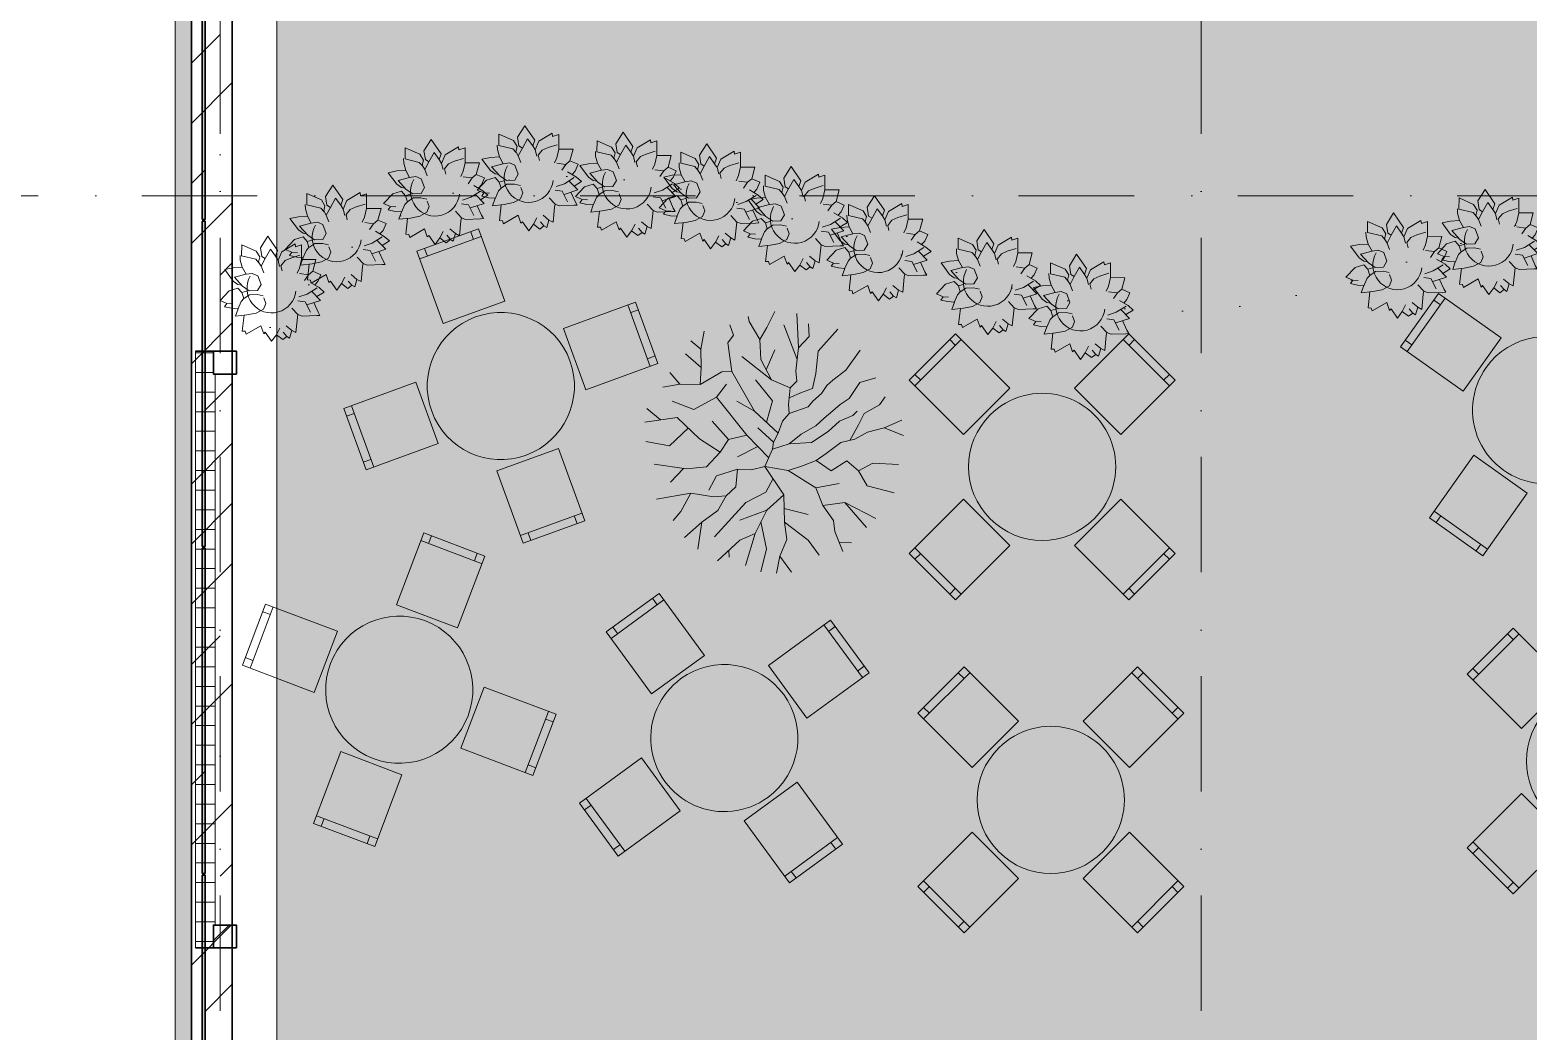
# Model space of a CAD drawing. Header units: millimetres. Extents: x -34838 to 729576, y -214038 to 121482.
# Drawn here: x -1162 to 8000, y 892 to 7015 of the extents above; entities that cross this region are included whole.
import ezdxf
from ezdxf.enums import TextEntityAlignment as Align

# ---------------------------------------------------------------- set-up
doc = ezdxf.new("R2010")
doc.units = ezdxf.units.MM
doc.header["$MEASUREMENT"] = 0
for name, pattern in [('Пунктирная', [352, 0, -352]), ('Штриховая', [1128.888893, 564.444447, -564.444447]), ('Штрихпунктирная', [1340.555525, 705.555534, -352.777767, 0, -282.222223])]:
    doc.linetypes.add(name, pattern=pattern)
for name, color, linetype, lineweight, true_color in [('0_Ном._пера__114', 7, 'Continuous', 13, 0xb9b9b9), ('0_Ном._пера__54', 7, 'Continuous', 15, 0x5f5f5f), ('АП _ 0 _ МЕБЛІ .3D_Ном._пера__4', 7, 'Continuous', 15, 0x969696), ('АП _ 0 _ ОБЛАДНАННЯ (НИЖНЄ).3D_Ном._пера__4', 7, 'Continuous', 15, 0x969696)]:
    doc.layers.add(name, color=color, linetype=linetype, lineweight=lineweight, true_color=true_color)
for name, color, linetype in [('А _ ОСІ КООРДИНАЦІЙНІ.3D', 7, 'Continuous'), ('АБ _ 0 _ СТІНИ _ ЗОВНІШНІ .3D', 7, 'Continuous'), ('АБ _ 0 _ СТІНИ _ НАВІСНІ .3D', 7, 'Continuous'), ('АБ _ 1 _ КОЛОНИ _ КБ.3D', 7, 'Continuous'), ('АП _ 0 _ МЕБЛІ .3D', 7, 'Continuous'), ('АП _ 0 _ ОБЛАДНАННЯ (НИЖНЄ).3D', 7, 'Continuous'), ('АП _ ТЕП _ ЗОНИ ПРИМІЩЕНЬ .3D', 7, 'Continuous')]:
    doc.layers.add(name, color=color, linetype=linetype)
for name, color, linetype, lineweight in [('А _ ОСІ КООРДИНАЦІЙНІ.3D_Ном._пера__105', 7, 'Continuous', 13), ('А _ ОСІ КООРДИНАЦІЙНІ.3D_Ном._пера__25', 7, 'Continuous', 0), ('АБ _ 0 _ СТІНИ _ ЗОВНІШНІ .3D_Ном._пера__1', 7, 'Continuous', 13), ('АБ _ 0 _ СТІНИ _ ЗОВНІШНІ .3D_Ном._пера__27', 7, 'Continuous', 35), ('АБ _ 0 _ СТІНИ _ ЗОВНІШНІ .3D_Ном._пера__67', 7, 'Continuous', 15), ('АБ _ 0 _ СТІНИ _ НАВІСНІ .3D_Ном._пера__27', 7, 'Continuous', 35), ('АБ _ 1 _ КОЛОНИ _ КБ.3D_Ном._пера__28', 7, 'Continuous', 35), ('АП _ 0 _ МЕБЛІ .3D_Ном._пера__1', 7, 'Continuous', 13), ('АП _ ТЕП _ ЗОНИ ПРИМІЩЕНЬ .3D_Ном._пера__122', 255, 'Continuous', 0), ('Паспорта Зон ARCHICAD_Ном._пера__5', 7, 'Continuous', 0)]:
    doc.layers.add(name, color=color, linetype=linetype, lineweight=lineweight)
doc.styles.add('СГЕНЕРИР_СТИЛЬ_1', font='Arial.ttf')
pattern_1 = [(45, (0, 0), (-318.2, 318.2), []), (45, (-106.07, 106.07), (-318.2, 318.2), [])]

# ---------------------------------------------------------------- blocks, each defined once
blk = doc.blocks.new('Відпочинкова зона_01_2_4', base_point=(37474.3, 8845.2))
at = {"layer": 'АП _ ТЕП _ ЗОНИ ПРИМІЩЕНЬ .3D', "linetype": 'Continuous', "lineweight": 0, "true_color": 0xffffff}
h = blk.add_hatch(dxfattribs=at)
h.set_pattern_fill('П___ЦЕГЛА_ЛОЖКОВАЯ_ПЕРЕВ_D7', style=0, pattern_type=2)
h.set_pattern_definition([(0, (0, 0), (0, 68), []), (90, (0, 0), (-204, 0), [68, -68]), (90, (102, 68), (-204, 0), [68, -68])])
h.paths.add_polyline_path([(347.6, -1992.4), (71820, -1992.4), (71820, 11777.6), (50302.6, 11777.6), (50300.4, 11778.4), (40181, 11773.5), (36400, 11778.4), (31801.7, 11774.3), (347.6, 11778.4)])
h.paths.add_polyline_path([(39318.8, 8817.6), (50570, 8817.6), (50570, 3577.6), (39318.8, 3577.6)], flags=0)
at = {"layer": 'Паспорта Зон ARCHICAD_Ном._пера__5', "color": 7, "lineweight": 0, "style": 'СГЕНЕРИР_СТИЛЬ_1'}
for tag, p in [('ROOM_NUMBER', (37474.3, 9144.8)), ('ROOM_AREA', (37474.3, 8549.2))]:
    blk.add_attdef(tag, text='', height=400, dxfattribs=at).set_placement(p, align=Align.MIDDLE_CENTER)
blk = doc.blocks.new('Стена_6_4', base_point=(-100, -2075))
at = {"layer": 'АБ _ 0 _ СТІНИ _ ЗОВНІШНІ .3D', "linetype": 'Continuous', "lineweight": 0, "true_color": 0x000000}
h = blk.add_hatch(dxfattribs=at)
h.set_pattern_fill('М___ІЗОЛЯЦІЯ_ПІНОПЛАСТ_0004', color=18, style=0, pattern_type=2)
h.set_pattern_definition([(90, (0, 0), (-86.60254, 0), [50, -100]), (90, (-43.3, 75), (-86.60254, 0), [50, -100]), (150, (-2e-13, 50), (43.3013, 75), [50, -100]), (150, (-86.6, 50), (43.3013, 75), [50, -100]), (210, (0, 0), (-43.3013, 75), [50, -100]), (210, (-86.6, -3e-13), (-43.3013, 75), [50, -100])])
h.paths.add_polyline_path([(-275, 11975), (-275, -1950), (-175, -1950), (-175, 11975)])
h = blk.add_hatch(dxfattribs=at)
h.set_pattern_fill('М___БЕТОН_АРМОВАНИЙ___З__C5', color=18, style=0, pattern_type=2)
h.set_pattern_definition([(45, (0, 0), (-367.696, 367.696), []), (45, (-183.85, 183.85), (-367.696, 367.696), [390, -130, 0, -130])])
h.paths.add_polyline_path([(-175, 11975), (-175, -1950), (75, -1950), (75, 11975)])
at = {"layer": 'АБ _ 0 _ СТІНИ _ ЗОВНІШНІ .3D_Ном._пера__27', "color": 7, "linetype": 'Continuous', "lineweight": 35}
for p, q in [((-175, 11975), (-175, -1950)), ((75, -1950), (75, 11975))]:
    blk.add_line(p, q, dxfattribs=at)
at = {"layer": 'АБ _ 0 _ СТІНИ _ ЗОВНІШНІ .3D_Ном._пера__67', "color": 7, "linetype": 'Continuous', "lineweight": 15}
blk.add_line((-275, 11975), (-275, -1950), dxfattribs=at)
blk = doc.blocks.new('Стена_11_4', base_point=(-30, 5050.4))
at = {"layer": 'АБ _ 0 _ СТІНИ _ ЗОВНІШНІ .3D', "linetype": 'Continuous', "lineweight": 0, "true_color": 0x000000}
h = blk.add_hatch(dxfattribs=at)
h.set_pattern_fill('М___ФАНЕРА_1_0004', color=18, style=0, pattern_type=2)
h.set_pattern_definition([(0, (0, 0), (0, 120), [])])
h.paths.add_polyline_path([(-150, 5050.4), (-150, 1400.4), (-30, 1400.4), (-40, 1400.5), (-40, 1540.5), (-30, 1540.5), (-30, 4910.5), (-40, 4910.5), (-40, 5050.4)])
at = {"layer": 'АБ _ 0 _ СТІНИ _ ЗОВНІШНІ .3D_Ном._пера__1', "color": 7, "linetype": 'Continuous', "lineweight": 13, "flags": 128}
for points in [[(-150, 5050.4), (-150, 1400.4)], [(-30, 4910.5), (-30, 1540.5)]]:
    blk.add_lwpolyline(points, dxfattribs=at)
at = {"layer": 'АБ _ 0 _ СТІНИ _ ЗОВНІШНІ .3D_Ном._пера__27', "color": 7, "linetype": 'Continuous', "lineweight": 35}
blk.add_line((-40, 5050.4), (-150, 5050.4), dxfattribs=at)
at = {"layer": 'АБ _ 0 _ СТІНИ _ ЗОВНІШНІ .3D_Ном._пера__27', "color": 7, "linetype": 'Continuous', "lineweight": 35, "flags": 128}
blk.add_lwpolyline([(-150, 1400.4), (-30, 1400.4)], dxfattribs=at)
blk = doc.blocks.new('Колонна_38_4', base_point=(30, 4980.5))
at = {"layer": 'АБ _ 1 _ КОЛОНИ _ КБ.3D', "linetype": 'Continuous', "lineweight": 0, "true_color": 0x000000}
h = blk.add_hatch(dxfattribs=at)
h.set_pattern_fill('М___МЕТАЛ_СТАЛЬ_0004', color=18, style=0, pattern_type=2)
h.set_pattern_definition(pattern_1)
h.paths.add_polyline_path([(100, 4910.5), (100, 5050.5), (-40, 5050.5), (-40, 4910.5)])
at = {"layer": 'АБ _ 1 _ КОЛОНИ _ КБ.3D_Ном._пера__28', "color": 7, "linetype": 'Continuous', "lineweight": 35, "flags": 128}
blk.add_lwpolyline([(100, 4910.5), (-40, 4910.5), (-40, 5050.5), (100, 5050.5)], close=True, dxfattribs=at)
blk = doc.blocks.new('Колонна_41_4', base_point=(30, 1470.5))
at = {"layer": 'АБ _ 1 _ КОЛОНИ _ КБ.3D', "linetype": 'Continuous', "lineweight": 0, "true_color": 0x000000}
h = blk.add_hatch(dxfattribs=at)
h.set_pattern_fill('М___МЕТАЛ_СТАЛЬ_0004', color=18, style=0, pattern_type=2)
h.set_pattern_definition(pattern_1)
h.paths.add_polyline_path([(100, 1400.5), (100, 1540.5), (-40, 1540.5), (-40, 1400.5)])
at = {"layer": 'АБ _ 1 _ КОЛОНИ _ КБ.3D_Ном._пера__28', "color": 7, "linetype": 'Continuous', "lineweight": 35, "flags": 128}
blk.add_lwpolyline([(100, 1400.5), (-40, 1400.5), (-40, 1540.5), (100, 1540.5)], close=True, dxfattribs=at)
blk = doc.blocks.new('Обеденная Группа с Круглым Столом 22')
at = {"layer": 'АП _ 0 _ МЕБЛІ .3D_Ном._пера__1', "color": 7, "linetype": 'Continuous', "lineweight": 13}
for p, q in [((200, 950), (-200, 950)), ((-200, 950), (-200, 480)), ((-150, 900), (-150, 950)), ((150, 900), (150, 950)), ((200, 480), (200, 950)), ((-200, 900), (200, 900)), ((-200, 480), (200, 480)), ((-480, 200), (-950, 200)), ((-950, 200), (-950, -200)), ((-900, -200), (-900, 200)), ((-480, -200), (-480, 200)), ((480, 200), (480, -200)), ((950, 200), (480, 200)), ((900, 200), (900, -200)), ((950, -200), (950, 200)), ((-900, 150), (-950, 150)), ((900, 150), (950, 150)), ((-900, -150), (-950, -150)), ((900, -150), (950, -150)), ((-950, -200), (-480, -200)), ((480, -200), (950, -200)), ((200, -480), (-200, -480)), ((-200, -480), (-200, -950)), ((200, -950), (200, -480)), ((200, -900), (-200, -900)), ((-150, -900), (-150, -950)), ((150, -900), (150, -950)), ((-200, -950), (200, -950))]:
    blk.add_line(p, q, dxfattribs=at)
for start, end in [(0, 180), (180, 0)]:
    blk.add_arc((0, 0), 450, start, end, dxfattribs=at)
blk = doc.blocks.new('Модель Дерева Детализированная 22')
at = {"layer": 'АП _ 0 _ МЕБЛІ .3D_Ном._пера__4', "color": 252, "linetype": 'Continuous', "lineweight": 15, "true_color": 0x969696}
for p, q in [((-199.8, 778.7), (-188.4, 597.8)), ((-10.5, 784.2), (13.1, 634.8)), ((176.4, 733.4), (128.2, 643)), ((-287.1, 527.9), (-444.8, 668.6)), ((-348.1, 674.5), (-291.2, 622.4)), ((128.2, 643), (148.8, 527.9)), ((298, 689.8), (309.1, 630.7)), ((428.4, 552.5), (471.3, 662.9)), ((-512.4, 478.5), (-547.6, 583.7)), ((-243.9, 472.4), (-450.8, 564.9)), ((-291.2, 622.4), (-287.1, 527.9)), ((-188.4, 597.8), (-102.1, 490.9)), ((13.1, 634.8), (0.7, 536.1)), ((309.1, 630.7), (280.4, 527.9)), ((374.9, 462.1), (428.4, 552.5)), ((428.4, 552.5), (545, 602)), ((-491.9, 396.3), (-512.4, 478.5)), ((-287.1, 527.9), (-200.8, 416.8)), ((-102.1, 490.9), (-52.7, 412.7)), ((0.7, 536.1), (-3.4, 486.7)), ((-3.4, 486.7), (9, 429.2)), ((136.4, 462.1), (132.3, 404.5)), ((148.8, 527.9), (136.4, 462.1)), ((206.3, 388.1), (239.2, 470.3)), ((239.2, 470.3), (239.2, 507.3)), ((280.4, 527.9), (305, 453.8)), ((350.3, 375.7), (374.9, 462.1)), ((-615.3, 429.2), (-641.5, 446.7)), ((-491.9, 396.3), (-615.3, 429.2)), ((-401.4, 314), (-491.9, 396.3)), ((-333.6, 293.5), (-380.9, 416.8)), ((-200.8, 416.8), (-151.4, 375.7)), ((-151.4, 375.7), (-151.4, 318.1)), ((-52.7, 412.7), (-81.5, 346.9)), ((9, 429.2), (4.9, 359.3)), ((132.3, 404.5), (128.2, 334.6)), ((202.2, 293.5), (206.3, 388.1)), ((305, 453.8), (334.4, 349.8)), ((305, 301.7), (350.3, 375.7)), ((532, 351), (648.8, 455.1)), ((-623.5, 301.7), (-685.3, 330)), ((-615.3, 244.1), (-623.5, 301.7)), ((-265.7, 272.9), (-401.4, 314)), ((-151.4, 318.1), (-265.7, 272.9)), ((-151.4, 318.1), (-85.6, 240)), ((-81.5, 346.9), (-112.1, 271.4)), ((9, 314), (-44.5, 203)), ((4.9, 359.3), (9, 314)), ((128.2, 334.6), (124.1, 264.7)), ((177.6, 174.2), (202.2, 293.5)), ((288.6, 190.7), (305, 301.7)), ((503.2, 256.5), (532, 351)), ((606, 227.7), (753.3, 314.7)), ((-705.7, 100.2), (-768.2, 190.9)), ((-473.4, 137.2), (-615.3, 244.1)), ((-265.7, 272.9), (-496, 244.1)), ((-171.1, 186.6), (-335.6, 203)), ((-105.8, 67.3), (-171.1, 186.6)), ((-85.6, 240), (-44.5, 203)), ((-44.5, 203), (-40.4, 141.3)), ((124.1, 264.7), (95.3, 166)), ((276.3, 116.7), (288.6, 190.7)), ((384, 137.2), (408.7, 248.2)), ((408.7, 248.2), (503.2, 256.5)), ((503.2, 256.5), (606, 227.7)), ((-705.7, 100.2), (-784.4, 92.9)), ((-623.5, 22.1), (-705.7, 100.2)), ((-516.6, 92), (-553.6, -56.1)), ((-516.6, 92), (-473.4, 137.2)), ((-204, 63.2), (-473.4, 137.2)), ((-40.4, 141.3), (-7.5, 71.4)), ((87.1, 71.4), (177.6, 174.2)), ((95.3, 166), (87.1, 71.4)), ((239.2, 34.4), (276.3, 116.7)), ((276.3, 116.7), (384, 137.2)), ((392.2, -2.6), (474.5, 116.7)), ((581.4, 59.1), (783.7, 123.8)), ((-623.5, 22.1), (-751.6, 13.4)), ((-553.6, -56.1), (-623.5, 22.1)), ((-430.2, -39.6), (-442.5, 59.1)), ((-204, 63.2), (-323.3, 30.3)), ((-7.5, 71.4), (-204, 63.2)), ((12.2, 10.9), (-117.7, 5.6)), ((-7.5, 71.4), (12.2, 10.9)), ((12.2, 10.9), (37.7, -23.2)), ((87.1, 71.4), (37.7, -23.2)), ((198.1, -47.8), (239.2, 34.4)), ((499.1, -47.8), (581.4, 59.1)), ((581.4, 59.1), (783.9, 44.8)), ((-553.6, -56.1), (-644, -142.4)), ((-430.2, -39.6), (-475.4, -191.7)), ((-134.1, -72.5), (-430.2, -39.6)), ((-134.1, -72.5), (-195.8, -171.2)), ((58.3, -76.6), (-134.1, -72.5)), ((-37.9, -74.6), (-80.7, -208.2)), ((78.9, -130.1), (37.7, -23.2)), ((78.9, -130.1), (198.1, -47.8)), ((198.1, -47.8), (392.2, -2.6)), ((392.2, -2.6), (499.1, -47.8)), ((499.1, -47.8), (610.2, -68.4)), ((610.2, -68.4), (663.6, -109.5)), ((728.5, -137.4), (784.4, -85.9)), ((-644, -142.4), (-738, -134.7)), ((-644, -142.4), (-705.9, -228.9)), ((-195.8, -171.2), (-343.9, -163)), ((-195.8, -171.2), (-175.3, -261.7)), ((78.9, -130.1), (34.5, -204.1)), ((78.9, -130.1), (285.3, -171.2)), ((167.4, -147.7), (194.8, -237)), ((285.3, -171.2), (277.1, -311)), ((285.3, -171.2), (404.5, -286.3)), ((344.9, -228.8), (474.5, -150.6)), ((663.6, -109.5), (783.7, -161.2)), ((-475.4, -191.7), (-602.9, -249.3)), ((-175.3, -261.7), (-323.3, -294.6)), ((-175.3, -261.7), (-171.1, -385)), ((-27.2, -261.7), (-88.9, -380.9)), ((34.5, -204.1), (-27.2, -261.7)), ((-27.2, -261.7), (42.7, -343.9)), ((194.8, -237), (153.7, -368.6)), ((404.5, -286.3), (585.5, -261.7)), ((585.5, -261.7), (697.7, -280.8)), ((-512.4, -298.7), (-631.5, -457)), ((-323.3, -294.6), (-512.4, -298.7)), ((-417.9, -296.6), (-422, -454.9)), ((42.7, -343.9), (38.6, -426.1)), ((277.1, -311), (203.1, -471.4)), ((277.1, -311), (326.4, -463.1)), ((404.5, -286.3), (490.9, -352.1)), ((490.9, -352.1), (532, -454.9)), ((-573.6, -379.9), (-681.2, -389.8)), ((-422, -454.9), (-544.6, -537.4)), ((-171.1, -385), (-249.3, -479.6)), ((-88.9, -380.9), (-60.1, -475.5)), ((38.6, -426.1), (-10.8, -483.7)), ((38.6, -426.1), (67.4, -524.8)), ((153.7, -368.6), (166, -652.3)), ((441.6, -479.6), (301.7, -387.1)), ((532, -454.9), (591.1, -542.5)), ((532, -454.9), (651, -472.2)), ((-249.3, -479.6), (-409.7, -599.3)), ((-265.1, -491.4), (-261.6, -607.1)), ((-10.8, -483.7), (-125.9, -565.9)), ((67.4, -524.8), (46.8, -644.1)), ((326.4, -463.1), (289.4, -557.7)), ((326.4, -463.1), (424.8, -643)), ((517.8, -603.8), (441.6, -479.6)), ((-125.9, -565.9), (-248.3, -740.5)), ((-125.9, -565.9), (-88.9, -689.3)), ((289.4, -557.7), (282.1, -743.1)), ((-88.9, -689.3), (-82.8, -760.6)), ((46.8, -644.1), (38.9, -784.2)), ((46.8, -644.1), (146.7, -778.6)), ((287.4, -649.8), (317.3, -676.9))]:
    blk.add_line(p, q, dxfattribs=at)
blk = doc.blocks.new('Модель Комнатного Растения 22')
at = {"layer": 'АП _ 0 _ ОБЛАДНАННЯ (НИЖНЄ).3D_Ном._пера__4', "color": 252, "linetype": 'Continuous', "lineweight": 15, "true_color": 0x969696}
for p, q in [((-37.2, 231.3), (23.4, 319.1)), ((23.4, 319.1), (67.9, 249.2)), ((-183.2, 176.5), (-183.1, 266.6)), ((-183.1, 266.6), (-146.1, 254.3)), ((-173.6, 202.7), (-118.9, 186)), ((-146.1, 254.3), (-144, 273)), ((-144, 273), (-62.3, 224.1)), ((-118.9, 186), (-82.8, 169.9)), ((-62.3, 224.1), (-40, 172.5)), ((-40, 172.5), (-25.2, 196.4)), ((-25.2, 196.4), (-37.2, 231.3)), ((-25.2, 196.4), (6.6, 239.8)), ((6.6, 239.8), (38.5, 182.6)), ((59.6, 195.8), (38.5, 182.6)), ((67.9, 249.2), (59.6, 195.8)), ((71.5, 192.6), (93.5, 228.2)), ((79.4, 160.9), (71.5, 192.6)), ((93.5, 228.2), (182.2, 267.3)), ((182.5, 199.2), (96.4, 178.6)), ((182.2, 267.3), (182.5, 199.2)), ((192.5, 201.4), (191.3, 173.6)), ((-302.1, 83.8), (-252.2, 105)), ((-271.4, 176), (-183.2, 176.5)), ((-252.2, 105), (-271.4, 176)), ((-252.2, 105), (-225.9, 83.2)), ((-183.2, 176.7), (-171, 123.9)), ((-171, 123.9), (-156.8, 92.7)), ((-82.8, 169.9), (-57.4, 138.6)), ((-57.4, 138.6), (-64.9, 106.7)), ((-40, 172.5), (-49.9, 134)), ((38.5, 182.6), (63.7, 135.2)), ((63.7, 135.2), (47.8, 95.4)), ((63.7, 135.2), (79.4, 160.9)), ((96.4, 178.6), (76.8, 156.6)), ((117.7, 91.9), (84.2, 77.7)), ((155.5, 86.2), (117.7, 91.9)), ((179, 129.2), (155.5, 86.2)), ((191.3, 173.6), (179, 129.2)), ((179, 129.2), (234.3, 126)), ((286.4, 115.2), (234, 44.6)), ((234.3, 126), (286.4, 115.2)), ((-322.7, -22), (-291.1, 5.2)), ((-302.1, 83.8), (-284, 41.7)), ((-291.1, 5.2), (-237.9, 37)), ((-284, 41.7), (-264.7, 21)), ((-278.6, 2.7), (-218, -35.1)), ((-225.9, 83.2), (-172.2, 90.2)), ((-225.9, 83.2), (-201.4, 47.7)), ((84.2, 77.7), (64, 23.9)), ((64, 23.9), (85.5, -12.7)), ((135.7, -14.6), (176.9, 13.6)), ((226.8, 67.9), (155.5, 86.2)), ((176.9, 13.6), (226.8, 67.9)), ((180.6, -25.1), (205.4, 2.5)), ((205.6, 24.4), (183.8, 20.6)), ((205.4, 2.5), (258.6, -13.8)), ((234, 44.6), (205.6, 24.4)), ((-322.7, -22), (-277.3, -50.1)), ((-299.8, -73.3), (-246.7, -18.8)), ((-299.8, -73.3), (-215.7, -100.3)), ((-284.4, -144.9), (-258, -86.7)), ((-237.6, -145.4), (-205, -81.8)), ((-218, -35.1), (-167.6, -52.4)), ((-205, -81.8), (-161.2, -75.6)), ((35.5, -92), (47.8, -57.9)), ((87.5, -37.6), (50.9, -45.8)), ((85.5, -12.7), (135.7, -14.6)), ((134.4, -38.9), (87.5, -37.6)), ((169.6, -62.5), (134.4, -38.9)), ((152.3, -16.7), (180.6, -25.1)), ((180.6, -25.1), (169.6, -62.5)), ((184.8, -79.5), (169.6, -62.5)), ((206, -126.9), (184.8, -79.5)), ((273.7, -91.6), (240, -93.8)), ((258.6, -13.8), (314.9, -73.9)), ((314.9, -73.9), (273.7, -91.6)), ((273.7, -91.6), (287.7, -111.8)), ((-296.4, -165.6), (-284.4, -144.9)), ((-277.3, -166.5), (-296.4, -165.6)), ((-277.3, -166.5), (-187, -169.9)), ((-187, -169.9), (-161.5, -160)), ((-161.5, -160), (-125.2, -120.6)), ((-161.5, -160), (-158.1, -178.3)), ((-158.1, -178.3), (-149.3, -270.2)), ((49.6, -126.9), (35.5, -92)), ((93.6, -150.4), (49.6, -126.9)), ((150, -162), (93.6, -150.4)), ((221, -169.6), (150, -162)), ((178.7, -260.6), (167.9, -163.9)), ((244.4, -121.8), (204.9, -124.3)), ((204.9, -124.3), (221, -169.6)), ((287.7, -111.8), (244.4, -121.8)), ((-149.3, -270.2), (-123.9, -257.3)), ((-123.9, -257.3), (-89.2, -228.6)), ((-123.9, -257.3), (-110.5, -304)), ((-93.3, -293.4), (-71.2, -267.6)), ((-29.6, -283), (-50.2, -243.6)), ((-0.4, -323.5), (38.1, -267.7)), ((38.1, -267.7), (47.8, -277.5)), ((47.8, -277.5), (65, -228.4)), ((65, -228.4), (155, -280)), ((155, -280), (160.3, -262.1)), ((160.3, -262.1), (178.7, -260.6)), ((-110.5, -304), (-93.3, -293.4)), ((-93.3, -293.4), (-68.3, -312.6)), ((-68.3, -312.6), (-29.6, -283)), ((-29.6, -283), (-0.4, -323.5))]:
    blk.add_line(p, q, dxfattribs=at)
blk.add_arc((0, 0), 150, 186.13232, 29.85737, dxfattribs=at)
blk = doc.blocks.new('Навесная Стена_2_4')
at = {"layer": 'АБ _ 0 _ СТІНИ _ НАВІСНІ .3D', "linetype": 'Continuous', "lineweight": 0, "true_color": 0x000000}
for points in [[(-110, 7845), (-90, 7845), (-90, 5855), (-110, 5855)], [(-110, 5845), (-90, 5845), (-90, 3855), (-110, 3855)], [(-110, 3845), (-90, 3845), (-90, 1855), (-110, 1855)], [(-110, 1845), (-90, 1845), (-90, -145), (-110, -145)]]:
    blk.add_hatch(color=18, dxfattribs=at).paths.add_polyline_path(points)
at = {"layer": 'АБ _ 0 _ СТІНИ _ НАВІСНІ .3D_Ном._пера__27', "color": 7, "linetype": 'Continuous', "lineweight": 35}
for p, q in [((-110, 5855), (-110, 7845)), ((-90, 7845), (-90, 5855)), ((-90, 5855), (-110, 5855)), ((-110, 3855), (-110, 5845)), ((-110, 5845), (-90, 5845)), ((-90, 5845), (-90, 3855)), ((-90, 3855), (-110, 3855)), ((-110, 1855), (-110, 3845)), ((-110, 3845), (-90, 3845)), ((-90, 3845), (-90, 1855)), ((-90, 1855), (-110, 1855)), ((-110, -145), (-110, 1845)), ((-110, 1845), (-90, 1845)), ((-90, 1845), (-90, -145))]:
    blk.add_line(p, q, dxfattribs=at)
blk = doc.blocks.new('Стандартный Маркер Сетки')
at = {"layer": 'А _ ОСІ КООРДИНАЦІЙНІ.3D_Ном._пера__105', "color": 7, "linetype": 'Штрихпунктирная', "lineweight": 13}
blk.add_line((500, 0), (18399.2, 0), dxfattribs=at)
at = {"layer": 'А _ ОСІ КООРДИНАЦІЙНІ.3D_Ном._пера__25', "color": 7, "lineweight": 0, "style": 'СГЕНЕРИР_СТИЛЬ_1'}
blk.add_attdef('AC_MarkerText_1', text='', height=700, rotation=90, dxfattribs=at).set_placement((19899.2, 40), align=Align.MIDDLE_CENTER)
blk = doc.blocks.new('Стандартный Маркер Сетки_2')
at = {"layer": 'А _ ОСІ КООРДИНАЦІЙНІ.3D_Ном._пера__105', "color": 7, "linetype": 'Штрихпунктирная', "lineweight": 13}
blk.add_line((500, 0), (99754.182117, 0), dxfattribs=at)
at = {"layer": 'А _ ОСІ КООРДИНАЦІЙНІ.3D_Ном._пера__25', "color": 7, "lineweight": 0, "style": 'СГЕНЕРИР_СТИЛЬ_1'}
blk.add_attdef('AC_MarkerText_1', text='', height=700, dxfattribs=at).set_placement((-1000, 40.005), align=Align.MIDDLE_CENTER)

msp = doc.modelspace()

# ---------------------------------------------------------------- linework, layer by layer
at = {"layer": '0_Ном._пера__114', "color": 9, "linetype": 'Пунктирная', "lineweight": 13, "true_color": 0xb9b9b9}
msp.add_open_spline([(100, 4910.5), (100, 4910.5), (573.7, 5712), (1376.7, 6000), (1895.5, 6186.1), (2461.2, 6130.1), (3000, 6000), (4012, 5755.5), (4967.9, 5237.9), (6000, 5300), (7037.3, 5362.4), (7963.3, 6014.9), (9000, 6000), (10040, 5985.1), (10960.2, 5297.8), (12000, 5300), (13040.5, 5302.2), (13959.5, 6000), (15000, 6000), (16040.5, 6000), (16959.5, 5300.5), (18000, 5300), (19040.3, 5299.4), (19959.6, 5994.8), (21000, 6000), (22039, 6005.2), (22960.8, 5338.1), (24000, 5300), (25032.7, 5262.1), (25972.1, 5853.9), (27000, 6000), (27648.8, 6092.2), (28365.4, 6023.3), (28706.8, 5482.7), (28948.1, 5100.8), (28918.1, 4626.9), (28879.3, 4170.4), (28819.8, 3469.5), (28746.7, 2692.9), (29303.3, 2309.7), (29887.5, 1907.4), (30634, 2313.6), (31365.9, 2337.7), (32281.8, 2367.8), (33110.9, 1802.8), (34028.8, 1784.7), (34995.9, 1765.8), (35882.5, 2360.2), (36845.9, 2297.9), (37631.1, 2247.2), (38331.9, 1778.7), (39117.1, 1741.1), (40111.6, 1693.4), (41001.8, 2363.7), (42000, 2385.3), (43059.1, 2408.2), (44005.5, 1725), (45064.8, 1742.6), (46083.5, 1759.5), (46981.8, 2436.4), (48000, 2463.3), (48475.1, 2475.9), (48974.8, 2365.6), (49328.4, 2663), (49961.2, 3195.4), (49027.6, 4091.8), (49187.7, 4957.4), (49315.6, 5649.2), (50059.6, 5983.4), (50783.3, 6000), (51895.2, 6025.5), (52886.6, 5284.2), (54000, 5300), (55040.2, 5314.8), (55960, 6001.7), (57000, 6000), (58040.4, 5998.3), (58959.6, 5299.6), (60000, 5300), (61040.5, 5300.4), (61959.5, 5998.8), (63000, 6000), (64040.1, 6001.2), (64959.7, 5302.9), (66000, 5300), (67039.8, 5297.1), (67959.7, 5985.2), (69000, 6000), (70108, 6015.7), (71093.7, 5259.9), (72200, 5300)], degree=3, knots=[0, 0, 0, 0, 1, 1, 1, 2, 2, 2, 3, 3, 3, 4, 4, 4, 5, 5, 5, 6, 6, 6, 7, 7, 7, 8, 8, 8, 9, 9, 9, 10, 10, 10, 11, 11, 11, 12, 12, 12, 13, 13, 13, 14, 14, 14, 15, 15, 15, 16, 16, 16, 17, 17, 17, 18, 18, 18, 19, 19, 19, 20, 20, 20, 21, 21, 21, 22, 22, 22, 23, 23, 23, 24, 24, 24, 25, 25, 25, 26, 26, 26, 27, 27, 27, 28, 28, 28, 29, 29, 29, 30, 30, 30, 30], dxfattribs=at)
at = {"layer": '0_Ном._пера__54', "color": 251, "linetype": 'Штриховая', "lineweight": 15, "true_color": 0x5f5f5f}
msp.add_line((-275, 15180), (-275, -5120), dxfattribs=at)
at = {"layer": 'АП _ ТЕП _ ЗОНИ ПРИМІЩЕНЬ .3D_Ном._пера__122', "color": 255, "linetype": 'Continuous', "lineweight": 0, "flags": 128}
msp.add_lwpolyline([(347.6, -1992.4), (71820, -1992.4), (71820, 11777.6), (50302.6, 11777.6), (50300.4, 11778.4), (40181, 11773.5), (36400, 11778.4), (31801.7, 11774.3), (347.6, 11778.4)], close=True, dxfattribs=at)

# ---------------------------------------------------------------- block references
at = {"layer": 'А _ ОСІ КООРДИНАЦІЙНІ.3D', "color": 7, "linetype": 'Continuous', "lineweight": 60, "zscale": 1000, "rotation": 270}
for p in [(0, 12947.1), (6000, 12947.1)]:
    msp.add_blockref('Стандартный Маркер Сетки', p, dxfattribs=at)
at = {"layer": 'А _ ОСІ КООРДИНАЦІЙНІ.3D', "color": 7, "linetype": 'Continuous', "lineweight": 60, "zscale": 1000}
msp.add_blockref('Стандартный Маркер Сетки_2', (-5000, 6000), dxfattribs=at)
at = {"layer": 'АБ _ 0 _ СТІНИ _ ЗОВНІШНІ .3D', "color": 7, "lineweight": 20}
for name, p in [('Стена_11_4', (-30, 5050.4)), ('Стена_6_4', (-100, -2075))]:
    msp.add_blockref(name, p, dxfattribs=at)
at = {"layer": 'АБ _ 0 _ СТІНИ _ НАВІСНІ .3D', "linetype": 'Continuous', "lineweight": 0}
msp.add_blockref('Навесная Стена_2_4', (0, 0), dxfattribs=at)
at = {"layer": 'АБ _ 1 _ КОЛОНИ _ КБ.3D', "color": 7, "lineweight": 35}
for name, p in [('Колонна_38_4', (30, 4980.5)), ('Колонна_41_4', (30, 1470.5))]:
    msp.add_blockref(name, p, dxfattribs=at)
at = {"layer": 'АП _ 0 _ МЕБЛІ .3D', "color": 7, "linetype": 'Continuous', "lineweight": 13, "zscale": 1000}
for name, p, rotation in [('Обеденная Группа с Круглым Столом 22', (1717.5, 4836.9), 290.0220081013553), ('Обеденная Группа с Круглым Столом 22', (8110.5, 4689.7), 324.5956498647574), ('Обеденная Группа с Круглым Столом 22', (5028.4, 4342.8), 314.9999999999999), ('Модель Дерева Детализированная 22', (3368.7, 4493.6), 314.9999999999999), ('Обеденная Группа с Круглым Столом 22', (1096.1, 2979.6), 339.2149418566686), ('Обеденная Группа с Круглым Столом 22', (3084.3, 2684), 306.1581408704707), ('Обеденная Группа с Круглым Столом 22', (8440.3, 2543.7), 314.9999999999999), ('Обеденная Группа с Круглым Столом 22', (5081.2, 2306), 314.9999999999999)]:
    msp.add_blockref(name, p, dxfattribs=dict(at, rotation=rotation))
at = {"layer": 'АП _ 0 _ ОБЛАДНАННЯ (НИЖНЄ).3D', "color": 7, "linetype": 'Continuous', "lineweight": 13, "xscale": -1, "zscale": 1000}
for p in [(1888.2, 6109.6), (1315.4, 6026.3), (2488.1, 6070), (3000, 6000), (3515.9, 5860), (713.5, 5746.7), (4026.2, 5680.9), (7760.2, 5720), (7201.3, 5576.2), (4696.3, 5474.8), (314.9, 5434), (5262.5, 5323.7)]:
    msp.add_blockref('Модель Комнатного Растения 22', p, dxfattribs=at)
at = {"layer": 'АП _ ТЕП _ ЗОНИ ПРИМІЩЕНЬ .3D', "color": 7, "linetype": 'Continuous', "lineweight": 0}
msp.add_blockref('Відпочинкова зона_01_2_4', (37474.3, 8845.2), dxfattribs=at)

doc.saveas('drawing.dxf')
